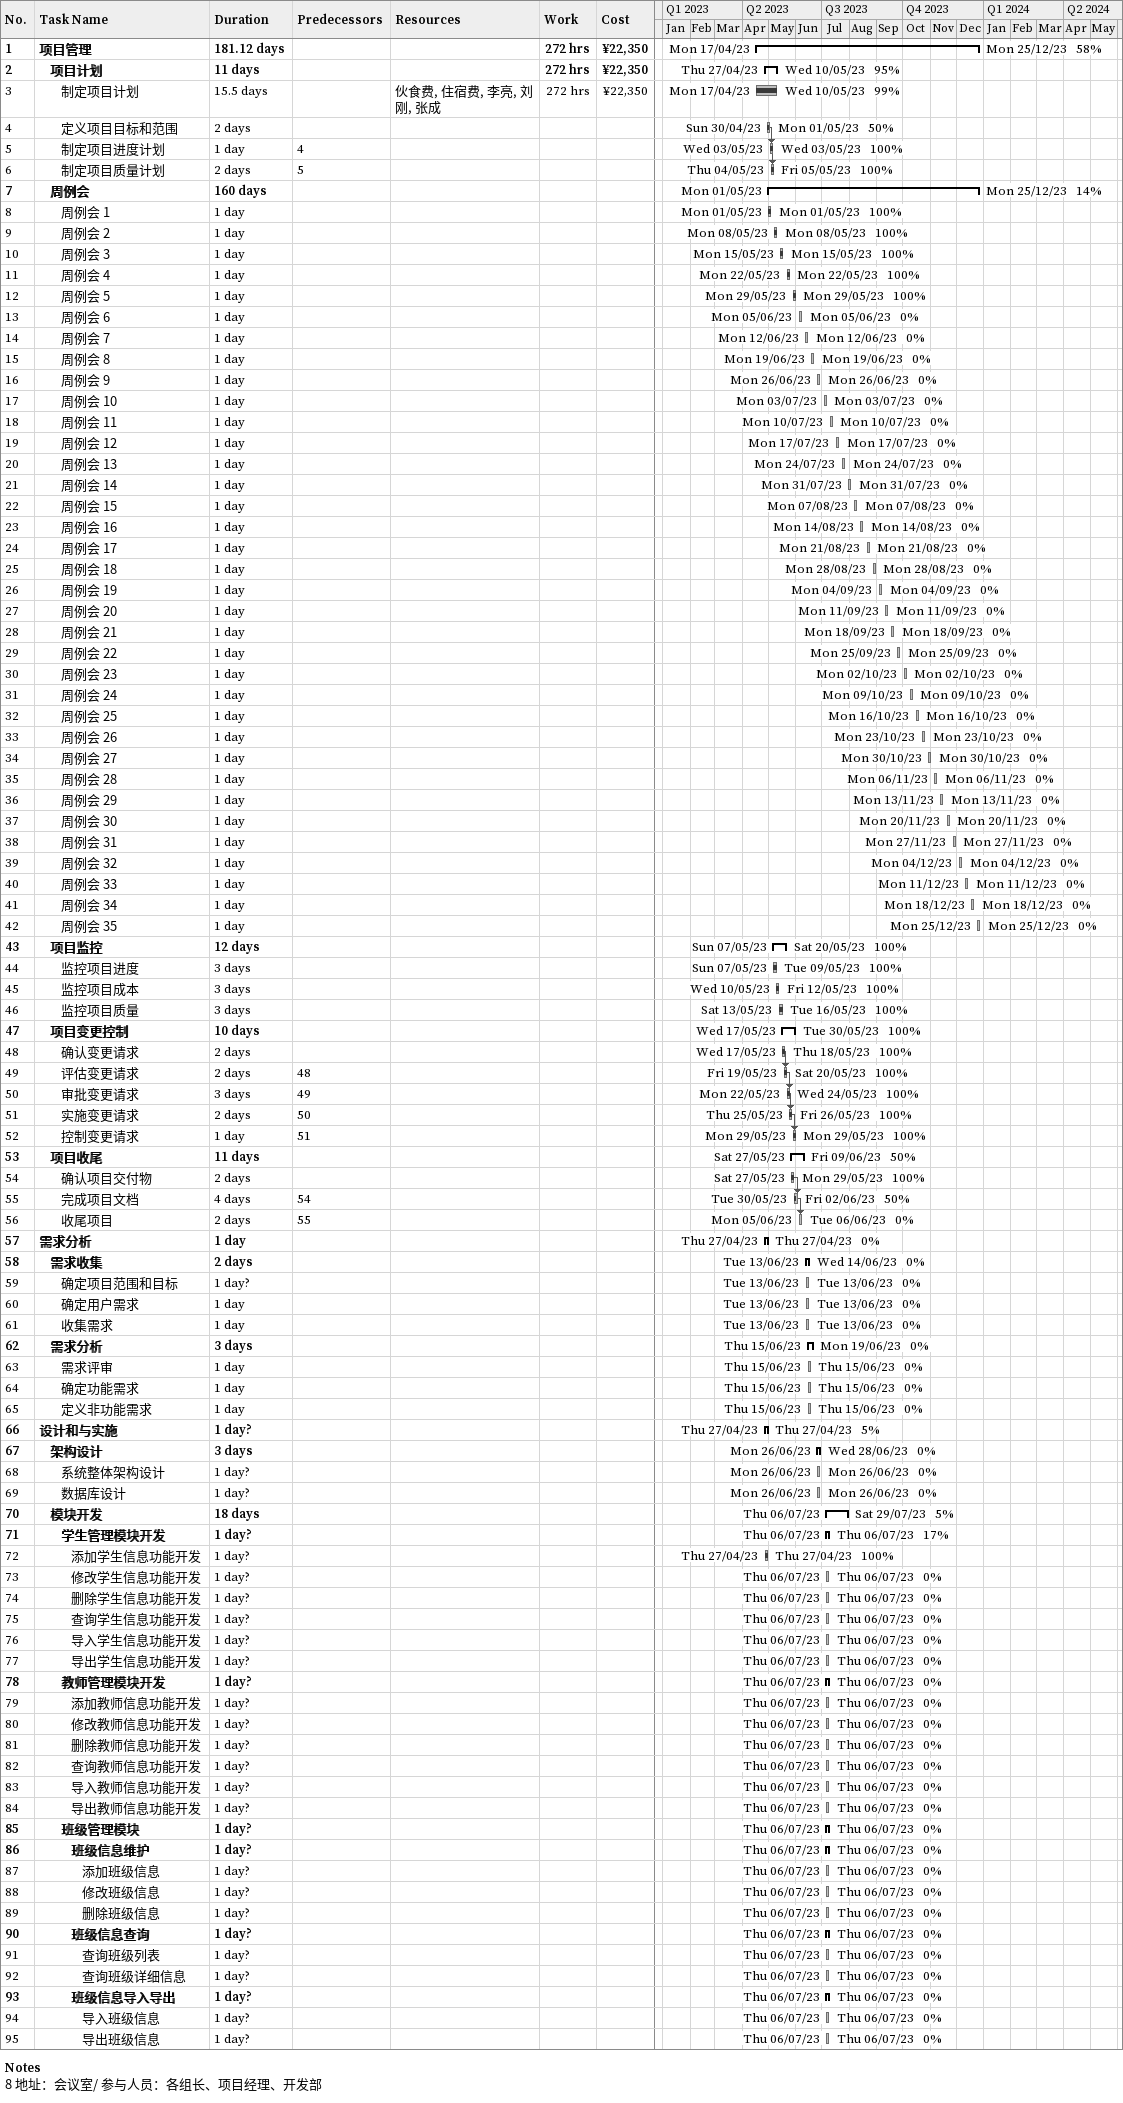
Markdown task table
| ID | Level | Task | Duration | Start | Finish | Predecessors | Resources | % complete | Work (h) | Cost (¥) |
|---|---|---|---|---|---|---|---|---|---|---|
| 1 | 1 | **项目管理** | 181.12d | 2023-04-17 | 2023-12-25 |  |  | 58 | 272 | 22350 |
| 2 | 2 | **项目计划** | 11d | 2023-04-27 | 2023-05-10 |  |  | 95 | 272 | 22350 |
| 3 | 3 | 制定项目计划 | 15.5d | 2023-04-17 | 2023-05-10 |  | 伙食费, 住宿费, 李亮, 刘刚, 张成 | 99 | 272 | 22350 |
| 4 | 3 | 定义项目目标和范围 | 2d | 2023-04-30 | 2023-05-01 |  |  | 50 |  |  |
| 5 | 3 | 制定项目进度计划 | 1d | 2023-05-03 | 2023-05-03 | 4 |  | 100 |  |  |
| 6 | 3 | 制定项目质量计划 | 2d | 2023-05-04 | 2023-05-05 | 5 |  | 100 |  |  |
| 7 | 2 | **周例会** | 160d | 2023-05-01 | 2023-12-25 |  |  | 14 |  |  |
| 8 | 3 | 周例会 1 | 1d | 2023-05-01 | 2023-05-01 |  |  | 100 |  |  |
| 9 | 3 | 周例会 2 | 1d | 2023-05-08 | 2023-05-08 |  |  | 100 |  |  |
| 10 | 3 | 周例会 3 | 1d | 2023-05-15 | 2023-05-15 |  |  | 100 |  |  |
| 11 | 3 | 周例会 4 | 1d | 2023-05-22 | 2023-05-22 |  |  | 100 |  |  |
| 12 | 3 | 周例会 5 | 1d | 2023-05-29 | 2023-05-29 |  |  | 100 |  |  |
| 13 | 3 | 周例会 6 | 1d | 2023-06-05 | 2023-06-05 |  |  | 0 |  |  |
| 14 | 3 | 周例会 7 | 1d | 2023-06-12 | 2023-06-12 |  |  | 0 |  |  |
| 15 | 3 | 周例会 8 | 1d | 2023-06-19 | 2023-06-19 |  |  | 0 |  |  |
| 16 | 3 | 周例会 9 | 1d | 2023-06-26 | 2023-06-26 |  |  | 0 |  |  |
| 17 | 3 | 周例会 10 | 1d | 2023-07-03 | 2023-07-03 |  |  | 0 |  |  |
| 18 | 3 | 周例会 11 | 1d | 2023-07-10 | 2023-07-10 |  |  | 0 |  |  |
| 19 | 3 | 周例会 12 | 1d | 2023-07-17 | 2023-07-17 |  |  | 0 |  |  |
| 20 | 3 | 周例会 13 | 1d | 2023-07-24 | 2023-07-24 |  |  | 0 |  |  |
| 21 | 3 | 周例会 14 | 1d | 2023-07-31 | 2023-07-31 |  |  | 0 |  |  |
| 22 | 3 | 周例会 15 | 1d | 2023-08-07 | 2023-08-07 |  |  | 0 |  |  |
| 23 | 3 | 周例会 16 | 1d | 2023-08-14 | 2023-08-14 |  |  | 0 |  |  |
| 24 | 3 | 周例会 17 | 1d | 2023-08-21 | 2023-08-21 |  |  | 0 |  |  |
| 25 | 3 | 周例会 18 | 1d | 2023-08-28 | 2023-08-28 |  |  | 0 |  |  |
| 26 | 3 | 周例会 19 | 1d | 2023-09-04 | 2023-09-04 |  |  | 0 |  |  |
| 27 | 3 | 周例会 20 | 1d | 2023-09-11 | 2023-09-11 |  |  | 0 |  |  |
| 28 | 3 | 周例会 21 | 1d | 2023-09-18 | 2023-09-18 |  |  | 0 |  |  |
| 29 | 3 | 周例会 22 | 1d | 2023-09-25 | 2023-09-25 |  |  | 0 |  |  |
| 30 | 3 | 周例会 23 | 1d | 2023-10-02 | 2023-10-02 |  |  | 0 |  |  |
| 31 | 3 | 周例会 24 | 1d | 2023-10-09 | 2023-10-09 |  |  | 0 |  |  |
| 32 | 3 | 周例会 25 | 1d | 2023-10-16 | 2023-10-16 |  |  | 0 |  |  |
| 33 | 3 | 周例会 26 | 1d | 2023-10-23 | 2023-10-23 |  |  | 0 |  |  |
| 34 | 3 | 周例会 27 | 1d | 2023-10-30 | 2023-10-30 |  |  | 0 |  |  |
| 35 | 3 | 周例会 28 | 1d | 2023-11-06 | 2023-11-06 |  |  | 0 |  |  |
| 36 | 3 | 周例会 29 | 1d | 2023-11-13 | 2023-11-13 |  |  | 0 |  |  |
| 37 | 3 | 周例会 30 | 1d | 2023-11-20 | 2023-11-20 |  |  | 0 |  |  |
| 38 | 3 | 周例会 31 | 1d | 2023-11-27 | 2023-11-27 |  |  | 0 |  |  |
| 39 | 3 | 周例会 32 | 1d | 2023-12-04 | 2023-12-04 |  |  | 0 |  |  |
| 40 | 3 | 周例会 33 | 1d | 2023-12-11 | 2023-12-11 |  |  | 0 |  |  |
| 41 | 3 | 周例会 34 | 1d | 2023-12-18 | 2023-12-18 |  |  | 0 |  |  |
| 42 | 3 | 周例会 35 | 1d | 2023-12-25 | 2023-12-25 |  |  | 0 |  |  |
| 43 | 2 | **项目监控** | 12d | 2023-05-07 | 2023-05-20 |  |  | 100 |  |  |
| 44 | 3 | 监控项目进度 | 3d | 2023-05-07 | 2023-05-09 |  |  | 100 |  |  |
| 45 | 3 | 监控项目成本 | 3d | 2023-05-10 | 2023-05-12 |  |  | 100 |  |  |
| 46 | 3 | 监控项目质量 | 3d | 2023-05-13 | 2023-05-16 |  |  | 100 |  |  |
| 47 | 2 | **项目变更控制** | 10d | 2023-05-17 | 2023-05-30 |  |  | 100 |  |  |
| 48 | 3 | 确认变更请求 | 2d | 2023-05-17 | 2023-05-18 |  |  | 100 |  |  |
| 49 | 3 | 评估变更请求 | 2d | 2023-05-19 | 2023-05-20 | 48 |  | 100 |  |  |
| 50 | 3 | 审批变更请求 | 3d | 2023-05-22 | 2023-05-24 | 49 |  | 100 |  |  |
| 51 | 3 | 实施变更请求 | 2d | 2023-05-25 | 2023-05-26 | 50 |  | 100 |  |  |
| 52 | 3 | 控制变更请求 | 1d | 2023-05-29 | 2023-05-29 | 51 |  | 100 |  |  |
| 53 | 2 | **项目收尾** | 11d | 2023-05-27 | 2023-06-09 |  |  | 50 |  |  |
| 54 | 3 | 确认项目交付物 | 2d | 2023-05-27 | 2023-05-29 |  |  | 100 |  |  |
| 55 | 3 | 完成项目文档 | 4d | 2023-05-30 | 2023-06-02 | 54 |  | 50 |  |  |
| 56 | 3 | 收尾项目 | 2d | 2023-06-05 | 2023-06-06 | 55 |  | 0 |  |  |
| 57 | 1 | **需求分析** | 1d | 2023-04-27 | 2023-04-27 |  |  | 0 |  |  |
| 58 | 2 | **需求收集** | 2d | 2023-06-13 | 2023-06-14 |  |  | 0 |  |  |
| 59 | 3 | 确定项目范围和目标 | 1d? | 2023-06-13 | 2023-06-13 |  |  | 0 |  |  |
| 60 | 3 | 确定用户需求 | 1d | 2023-06-13 | 2023-06-13 |  |  | 0 |  |  |
| 61 | 3 | 收集需求 | 1d | 2023-06-13 | 2023-06-13 |  |  | 0 |  |  |
| 62 | 2 | **需求分析** | 3d | 2023-06-15 | 2023-06-19 |  |  | 0 |  |  |
| 63 | 3 | 需求评审 | 1d | 2023-06-15 | 2023-06-15 |  |  | 0 |  |  |
| 64 | 3 | 确定功能需求 | 1d | 2023-06-15 | 2023-06-15 |  |  | 0 |  |  |
| 65 | 3 | 定义非功能需求 | 1d | 2023-06-15 | 2023-06-15 |  |  | 0 |  |  |
| 66 | 1 | **设计和与实施** | 1d? | 2023-04-27 | 2023-04-27 |  |  | 5 |  |  |
| 67 | 2 | **架构设计** | 3d | 2023-06-26 | 2023-06-28 |  |  | 0 |  |  |
| 68 | 3 | 系统整体架构设计 | 1d? | 2023-06-26 | 2023-06-26 |  |  | 0 |  |  |
| 69 | 3 | 数据库设计 | 1d? | 2023-06-26 | 2023-06-26 |  |  | 0 |  |  |
| 70 | 2 | **模块开发** | 18d | 2023-07-06 | 2023-07-29 |  |  | 5 |  |  |
| 71 | 3 | **学生管理模块开发** | 1d? | 2023-07-06 | 2023-07-06 |  |  | 17 |  |  |
| 72 | 4 | 添加学生信息功能开发 | 1d? | 2023-04-27 | 2023-04-27 |  |  | 100 |  |  |
| 73 | 4 | 修改学生信息功能开发 | 1d? | 2023-07-06 | 2023-07-06 |  |  | 0 |  |  |
| 74 | 4 | 删除学生信息功能开发 | 1d? | 2023-07-06 | 2023-07-06 |  |  | 0 |  |  |
| 75 | 4 | 查询学生信息功能开发 | 1d? | 2023-07-06 | 2023-07-06 |  |  | 0 |  |  |
| 76 | 4 | 导入学生信息功能开发 | 1d? | 2023-07-06 | 2023-07-06 |  |  | 0 |  |  |
| 77 | 4 | 导出学生信息功能开发 | 1d? | 2023-07-06 | 2023-07-06 |  |  | 0 |  |  |
| 78 | 3 | **教师管理模块开发** | 1d? | 2023-07-06 | 2023-07-06 |  |  | 0 |  |  |
| 79 | 4 | 添加教师信息功能开发 | 1d? | 2023-07-06 | 2023-07-06 |  |  | 0 |  |  |
| 80 | 4 | 修改教师信息功能开发 | 1d? | 2023-07-06 | 2023-07-06 |  |  | 0 |  |  |
| 81 | 4 | 删除教师信息功能开发 | 1d? | 2023-07-06 | 2023-07-06 |  |  | 0 |  |  |
| 82 | 4 | 查询教师信息功能开发 | 1d? | 2023-07-06 | 2023-07-06 |  |  | 0 |  |  |
| 83 | 4 | 导入教师信息功能开发 | 1d? | 2023-07-06 | 2023-07-06 |  |  | 0 |  |  |
| 84 | 4 | 导出教师信息功能开发 | 1d? | 2023-07-06 | 2023-07-06 |  |  | 0 |  |  |
| 85 | 3 | **班级管理模块** | 1d? | 2023-07-06 | 2023-07-06 |  |  | 0 |  |  |
| 86 | 4 | **班级信息维护** | 1d? | 2023-07-06 | 2023-07-06 |  |  | 0 |  |  |
| 87 | 5 | 添加班级信息 | 1d? | 2023-07-06 | 2023-07-06 |  |  | 0 |  |  |
| 88 | 5 | 修改班级信息 | 1d? | 2023-07-06 | 2023-07-06 |  |  | 0 |  |  |
| 89 | 5 | 删除班级信息 | 1d? | 2023-07-06 | 2023-07-06 |  |  | 0 |  |  |
| 90 | 4 | **班级信息查询** | 1d? | 2023-07-06 | 2023-07-06 |  |  | 0 |  |  |
| 91 | 5 | 查询班级列表 | 1d? | 2023-07-06 | 2023-07-06 |  |  | 0 |  |  |
| 92 | 5 | 查询班级详细信息 | 1d? | 2023-07-06 | 2023-07-06 |  |  | 0 |  |  |
| 93 | 4 | **班级信息导入导出** | 1d? | 2023-07-06 | 2023-07-06 |  |  | 0 |  |  |
| 94 | 5 | 导入班级信息 | 1d? | 2023-07-06 | 2023-07-06 |  |  | 0 |  |  |
| 95 | 5 | 导出班级信息 | 1d? | 2023-07-06 | 2023-07-06 |  |  | 0 |  |  |

Notes
- 8: 地址：会议室 / 参与人员：各组长、项目经理、开发部
